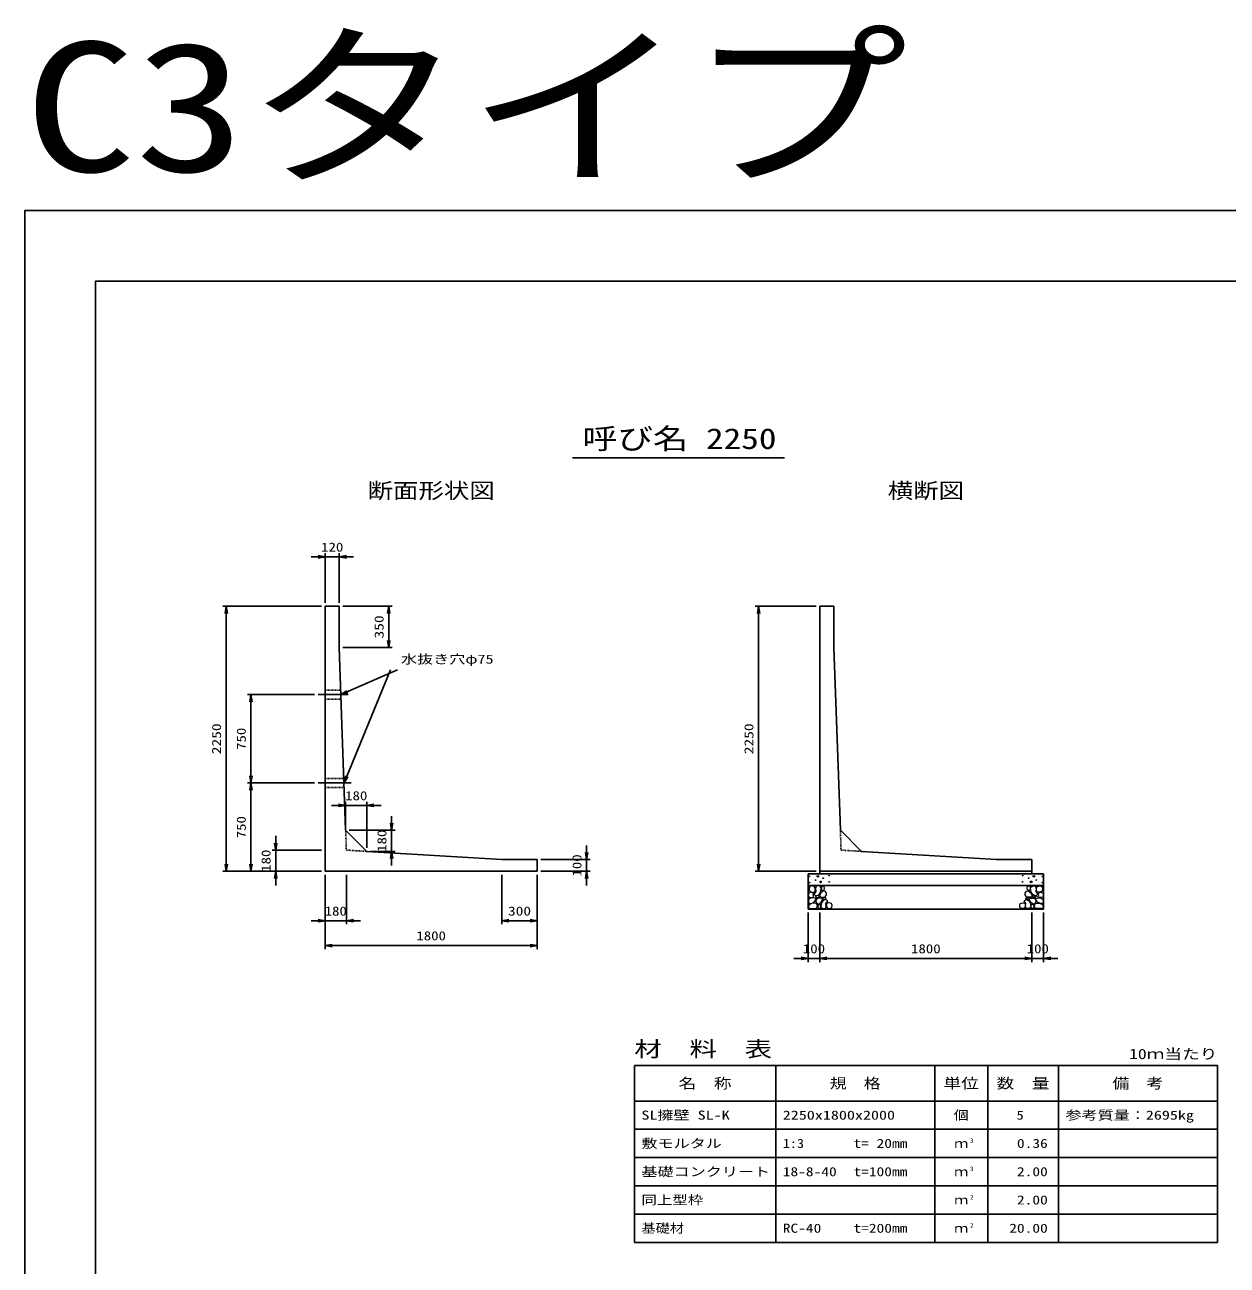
# Model space of a CAD drawing. Units: millimetres at full size. Extents: x 0 to 25230, y 0 to 19397.
# Drawn here: x 0 to 10208, y 8866 to 19397 of the extents above; entities that cross this region are included whole.
import ezdxf
from ezdxf.enums import TextEntityAlignment as Align

# ---------------------------------------------------------------- set-up
doc = ezdxf.new("R2010")
doc.units = ezdxf.units.MM
doc.linetypes.add('CHAIN', pattern=[18.5, 12, -1.5, 3.5, -1.5])
doc.linetypes.add('DASHED_SPACED', pattern=[12, 6, -6])
for name, color, linetype, lineweight in [('D-BMK', 2, 'CHAIN', 25), ('D-DCR-HCHn', 4, 'Continuous', 9), ('D-MTR-FRAM', 7, 'Continuous', 25), ('D-MTR-LINE', 7, 'Continuous', 25), ('D-STR-DIM', 7, 'Continuous', 25), ('D-STR-STRn', 1, 'Continuous', 25), ('D-STR-TXT', 7, 'Continuous', 25), ('D-TTL', 2, 'Continuous', 25), ('D-TTL-TXT', 7, 'Continuous', 25)]:
    doc.layers.add(name, color=color, linetype=linetype, lineweight=lineweight)
doc.layers.add('D-MTR', color=7, linetype='Continuous')
doc.layers.add('D-MTR-TXT', color=7, linetype='Continuous')
doc.styles.add('ＭＳ ゴシック', font='')
doc.styles.get('ＭＳ ゴシック').set_extended_font_data('MS Gothic')

# ---------------------------------------------------------------- blocks, each defined once
blk = doc.blocks.new('open_arrow')
at = {"color": 0, "linetype": 'Continuous', "lineweight": -2}
blk.add_lwpolyline([(7.5, 1.25), (0, 0), (7.5, -1.25)], dxfattribs=at)

msp = doc.modelspace()

# ---------------------------------------------------------------- linework, layer by layer
at = {"layer": 'D-BMK'}
for p, q in [((2743.953, 13710), (2490, 13710)), ((2770.116, 12960), (2490, 12960))]:
    msp.add_line(p, q, dxfattribs=at)
at = {"layer": 'D-DCR-HCHn'}
for points in [[(6657.281, 12023.808), (6650.346, 12003.005), (6659.592, 11989.136), (6682.707, 11986.824), (6698.488, 11993.599), (6691.952, 12009.939), (6696.575, 12019.185), (6687.33, 12028.431), (6673.461, 12033.053)], [(6701.198, 12081.594), (6680.395, 12086.217), (6661.904, 12076.971), (6659.592, 12056.168), (6664.215, 12039.988), (6687.33, 12033.053), (6703.51, 12033.053), (6710.444, 12044.611), (6710.444, 12070.037)], [(6719.69, 12083.906), (6712.756, 12063.102), (6715.067, 12039.988), (6698.887, 12014.562), (6719.69, 12003.005), (6742.805, 12014.562), (6756.673, 12033.053), (6761.296, 12063.102), (6756.673, 12079.283), (6742.805, 12086.217)], [(6724.313, 12003.005), (6712.756, 11993.759), (6717.379, 11986.824), (6733.559, 11986.824), (6740.493, 11989.136), (6745.116, 11998.382), (6738.182, 12005.316)], [(6758.985, 12028.431), (6747.427, 12000.693), (6756.673, 11989.136), (6784.411, 11989.136), (6795.968, 11993.759), (6807.525, 12009.939), (6807.525, 12023.808), (6795.968, 12042.299), (6782.099, 12044.611)], [(6763.608, 12079.283), (6763.608, 12051.545), (6775.165, 12044.611), (6786.722, 12051.545), (6789.034, 12067.725), (6786.722, 12081.594), (6770.542, 12086.217)], [(8541.015, 12028.431), (8552.573, 12000.693), (8543.327, 11989.136), (8515.589, 11989.136), (8504.032, 11993.759), (8492.475, 12009.939), (8492.475, 12023.808), (8504.032, 12042.299), (8517.901, 12044.611)], [(8536.392, 12079.283), (8536.392, 12051.545), (8524.835, 12044.611), (8513.278, 12051.545), (8510.966, 12067.725), (8513.278, 12081.594), (8529.458, 12086.217)], [(8580.31, 12083.906), (8587.244, 12063.102), (8584.933, 12039.988), (8601.113, 12014.562), (8580.31, 12003.005), (8557.195, 12014.562), (8543.327, 12033.053), (8538.704, 12063.102), (8543.327, 12079.283), (8557.195, 12086.217)], [(8575.687, 12003.005), (8587.244, 11993.759), (8582.621, 11986.824), (8566.441, 11986.824), (8559.507, 11989.136), (8554.884, 11998.382), (8561.818, 12005.316)], [(8598.802, 12081.594), (8619.605, 12086.217), (8638.096, 12076.971), (8640.408, 12056.168), (8635.785, 12039.988), (8612.67, 12033.053), (8596.49, 12033.053), (8589.556, 12044.611), (8589.556, 12070.037)], [(8642.719, 12023.808), (8649.654, 12003.005), (8640.408, 11989.136), (8617.293, 11986.824), (8601.512, 11993.599), (8608.048, 12009.939), (8603.425, 12019.185), (8612.67, 12028.431), (8626.539, 12033.053)], [(6701.155, 11947.009), (6718.277, 11972.692), (6716.137, 11979.112), (6692.594, 11985.533), (6671.192, 11983.393), (6656.21, 11970.551), (6654.07, 11955.57), (6656.21, 11940.588), (6673.332, 11936.308)], [(6709.716, 11893.503), (6724.698, 11899.924), (6728.978, 11921.326), (6720.417, 11936.308), (6705.435, 11940.588), (6686.173, 11938.448), (6664.771, 11929.887), (6654.07, 11917.045), (6654.07, 11902.064), (6660.49, 11893.503), (6686.173, 11895.643)], [(6761.082, 11947.009), (6771.783, 11972.692), (6763.222, 11983.393), (6737.539, 11983.393), (6726.838, 11979.112), (6716.137, 11964.131), (6716.137, 11951.289), (6726.838, 11934.167), (6739.679, 11932.027)], [(6756.801, 11899.924), (6756.801, 11925.606), (6746.1, 11932.027), (6735.399, 11925.606), (6733.259, 11910.625), (6735.399, 11897.783), (6750.381, 11893.503)], [(6797.466, 11895.643), (6803.886, 11914.905), (6801.746, 11936.308), (6816.728, 11959.85), (6797.466, 11970.551), (6776.063, 11959.85), (6763.222, 11942.728), (6758.941, 11914.905), (6763.222, 11899.924), (6776.063, 11893.503)], [(6793.185, 11970.551), (6803.886, 11979.112), (6799.606, 11985.533), (6784.624, 11985.533), (6778.204, 11983.393), (6773.923, 11974.832), (6780.344, 11968.411)], [(6814.588, 11897.783), (6833.85, 11893.503), (6850.972, 11902.064), (6853.112, 11921.326), (6848.831, 11936.308), (6827.429, 11942.728), (6812.447, 11942.728), (6806.027, 11932.027), (6806.027, 11908.484)], [(8485.412, 11897.783), (8466.15, 11893.503), (8449.028, 11902.064), (8446.888, 11921.326), (8451.169, 11936.308), (8472.571, 11942.728), (8487.553, 11942.728), (8493.973, 11932.027), (8493.973, 11908.484)], [(8502.534, 11895.643), (8496.114, 11914.905), (8498.254, 11936.308), (8483.272, 11959.85), (8502.534, 11970.551), (8523.937, 11959.85), (8536.778, 11942.728), (8541.059, 11914.905), (8536.778, 11899.924), (8523.937, 11893.503)], [(8506.815, 11970.551), (8496.114, 11979.112), (8500.394, 11985.533), (8515.376, 11985.533), (8521.796, 11983.393), (8526.077, 11974.832), (8519.656, 11968.411)], [(8538.918, 11947.009), (8528.217, 11972.692), (8536.778, 11983.393), (8562.461, 11983.393), (8573.162, 11979.112), (8583.863, 11964.131), (8583.863, 11951.289), (8573.162, 11934.167), (8560.321, 11932.027)], [(8543.199, 11899.924), (8543.199, 11925.606), (8553.9, 11932.027), (8564.601, 11925.606), (8566.741, 11910.625), (8564.601, 11897.783), (8549.619, 11893.503)], [(8590.284, 11893.503), (8575.302, 11899.924), (8571.022, 11921.326), (8579.583, 11936.308), (8594.565, 11940.588), (8613.827, 11938.448), (8635.229, 11929.887), (8645.93, 11917.045), (8645.93, 11902.064), (8639.51, 11893.503), (8613.827, 11895.643)], [(8598.845, 11947.009), (8581.723, 11972.692), (8583.863, 11979.112), (8607.406, 11985.533), (8628.808, 11983.393), (8643.79, 11970.551), (8645.93, 11955.57), (8643.79, 11940.588), (8626.668, 11936.308)]]:
    msp.add_lwpolyline(points, close=True, dxfattribs=at)
for centre, radius in [((6660.727, 12167.43), 3), ((6661.869, 12113.919), 3), ((6712.292, 12135.761), 3), ((6733.336, 12167.43), 7.5), ((6756.664, 12119.97), 7.5), ((6777.708, 12151.639), 3), ((6828.131, 12173.481), 3), ((6829.273, 12119.97), 3), ((8470.727, 12119.97), 3), ((8471.869, 12173.481), 3), ((8522.292, 12151.639), 3), ((8543.336, 12119.97), 7.5), ((8566.664, 12167.43), 7.5), ((8587.708, 12135.761), 3), ((8638.131, 12113.919), 3), ((8639.273, 12167.43), 3)]:
    msp.add_circle(centre, radius, dxfattribs=at)
at = {"layer": 'D-MTR-FRAM'}
for p, q in [((5175, 10560), (10125, 10560)), ((5175, 10560), (5175, 9060)), ((10125, 10560), (10125, 9060)), ((5175, 9060), (10125, 9060))]:
    msp.add_line(p, q, dxfattribs=at)
at = {"layer": 'D-MTR-LINE'}
for p, q in [((6375, 10560), (6375, 9060)), ((7725, 10560), (7725, 9060)), ((8175, 10560), (8175, 9060)), ((8775, 10560), (8775, 9060)), ((5175, 10260), (10125, 10260)), ((5175, 10020), (10125, 10020)), ((5175, 9780), (10125, 9780)), ((5175, 9540), (10125, 9540)), ((5175, 9300), (10125, 9300))]:
    msp.add_line(p, q, dxfattribs=at)
at = {"layer": 'D-STR-DIM'}
for p, q in [((2430, 14880), (2790, 14880)), ((2550, 14490), (2550, 14910)), ((2670, 14490), (2670, 14910)), ((2520, 14460), (1680, 14460)), ((1710, 12210), (1710, 14460)), ((2700, 14460), (3120, 14460)), ((3090, 14460), (3090, 14110)), ((6720, 14460), (6200, 14460)), ((6230, 12210), (6230, 14460)), ((2700, 14110), (3120, 14110)), ((2460, 13710), (1890, 13710)), ((1920, 12960), (1920, 13710)), ((2460, 12960), (1890, 12960)), ((2460, 12960), (1890, 12960)), ((1920, 12210), (1920, 12960)), ((3024.089, 12769.449), (2604.089, 12769.449)), ((2724.089, 12589.449), (2724.089, 12799.449)), ((2904.089, 12409.449), (2904.089, 12799.449)), ((3114.089, 12679.449), (3114.089, 12259.449)), ((2754.089, 12559.449), (3144.089, 12559.449)), ((2130, 12090), (2130, 12510)), ((4770, 12090), (4770, 12430)), ((2520, 12390), (2100, 12390)), ((2934.089, 12379.449), (3144.089, 12379.449)), ((4380, 12310), (4800, 12310)), ((2520, 12210), (1680, 12210)), ((2520, 12210), (1890, 12210)), ((2520, 12210), (2100, 12210)), ((2550, 12180), (2550, 11760)), ((2550, 12180), (2550, 11550)), ((2730, 12180), (2730, 11760)), ((4050, 12180), (4050, 11760)), ((4350, 12180), (4350, 11550)), ((4350, 12180), (4350, 11760)), ((4380, 12210), (4800, 12210)), ((6720, 12210), (6200, 12210)), ((6650, 11860), (6650, 11440)), ((6750, 11860), (6750, 11440)), ((6750, 11860), (6750, 11440)), ((8550, 11860), (8550, 11440)), ((8550, 11860), (8550, 11440)), ((8650, 11860), (8650, 11440)), ((2430, 11790), (2850, 11790)), ((4350, 11790), (4050, 11790)), ((2550, 11580), (4350, 11580)), ((6870, 11470), (6530, 11470)), ((6750, 11470), (8550, 11470)), ((8430, 11470), (8770, 11470))]:
    msp.add_line(p, q, dxfattribs=at)
at = {"layer": 'D-STR-STRn'}
for p, q in [((2550, 12210), (2550, 14460)), ((2550, 14460), (2670, 14460)), ((2670, 14460), (2670, 14110)), ((6750, 12210), (6750, 14460)), ((6750, 14460), (6870, 14460)), ((6870, 14460), (6870, 14110)), ((2724.089, 12559.449), (2670, 14110)), ((6924.089, 12559.449), (6870, 14110)), ((2904.089, 12379.449), (2724.089, 12559.449)), ((7104.089, 12379.449), (6924.089, 12559.449)), ((2904.089, 12379.449), (4050, 12310)), ((7104.089, 12379.449), (8250, 12310)), ((4350, 12310), (4050, 12310)), ((4350, 12210), (4350, 12310)), ((8550, 12310), (8250, 12310)), ((8550, 12210), (8550, 12310)), ((2550, 12210), (4350, 12210)), ((6650, 11890), (6650, 12190)), ((6650, 12190), (8650, 12190)), ((6750, 12210), (8550, 12210)), ((6750, 12210), (6750, 12190)), ((8550, 12210), (8550, 12190)), ((8650, 12190), (8650, 11890)), ((6650, 12090), (8650, 12090)), ((6650, 11890), (8650, 11890))]:
    msp.add_line(p, q, dxfattribs=at)
at = {"layer": 'D-STR-STRn', "linetype": 'DASHED_SPACED'}
for p, q in [((2550, 13747.5), (2682.645, 13747.5)), ((2550, 13672.5), (2685.262, 13672.5)), ((2550, 12997.5), (2708.808, 12997.5)), ((2550, 12922.5), (2711.424, 12922.5))]:
    msp.add_line(p, q, dxfattribs=at)
at = {"layer": 'D-STR-STRn', "color": 2, "linetype": 'DASHED_SPACED'}
for p, q in [((2730, 12390), (2724.089, 12559.449)), ((6930, 12390), (6924.089, 12559.449)), ((2730, 12390), (2904.089, 12379.449)), ((6930, 12390), (7104.089, 12379.449))]:
    msp.add_line(p, q, dxfattribs=at)
at = {"layer": 'D-STR-TXT'}
for p, q in [((2683.953, 13710), (3163.953, 13920)), ((2710.116, 12960), (3103.953, 13920))]:
    msp.add_line(p, q, dxfattribs=at)
at = {"layer": 'D-TTL'}
for points in [[(0, 0), (25230, 0), (25230, 17820), (0, 17820)], [(600, 600), (24630, 600), (24630, 17220), (600, 17220)]]:
    msp.add_lwpolyline(points, close=True, dxfattribs=at)
at = {"layer": 'D-TTL-TXT'}
msp.add_line((4650, 15720), (6450, 15720), dxfattribs=at)

# ---------------------------------------------------------------- block references
at = {"layer": 'D-STR-DIM', "xscale": 8, "yscale": 8}
for p, rotation in [((2550, 14880), 180), ((1710, 14460), 270), ((3090, 14460), 270), ((6230, 14460), 270), ((3090, 14110), 90), ((1920, 13710), 270), ((1920, 12960), 90), ((1920, 12960), 270), ((2724.089, 12769.449), 180), ((3114.089, 12559.449), 90), ((2130, 12390), 90), ((3114.089, 12379.449), 270), ((4770, 12310), 90), ((1710, 12210), 90), ((1920, 12210), 90), ((6230, 12210), 90), ((2130, 12210), 270), ((4770, 12210), 270), ((2550, 11790), 180), ((4350, 11790), 180), ((4350, 11580), 180), ((6650, 11470), 180), ((8550, 11470), 180), ((8550, 11470), 180)]:
    msp.add_blockref('open_arrow', p, dxfattribs=dict(at, rotation=rotation))
for p in [(2670, 14880), (2904.089, 12769.449), (2730, 11790), (4050, 11790), (2550, 11580), (6750, 11470), (6750, 11470), (8650, 11470)]:
    msp.add_blockref('open_arrow', p, dxfattribs=at)
at = {"layer": 'D-STR-TXT', "xscale": 8, "yscale": 8}
for p, rotation in [((2683.953, 13710), 23.6), ((2710.116, 12960), 67.7)]:
    msp.add_blockref('open_arrow', p, dxfattribs=dict(at, rotation=rotation))

# ---------------------------------------------------------------- texts
at = {"layer": 'D-MTR', "style": 'ＭＳ ゴシック', "width": 1.3}
msp.add_text('材\u3000料\u3000表', height=132, dxfattribs=at).set_placement((5175, 10596), align=Align.BOTTOM_LEFT)
at = {"layer": 'D-MTR', "style": 'ＭＳ ゴシック', "width": 1.25}
msp.add_text('10ｍ当たり', height=87.98, dxfattribs=at).set_placement((10125, 10589), align=Align.BOTTOM_RIGHT)
at = {"layer": 'D-MTR-TXT', "style": 'ＭＳ ゴシック'}
for s, height, width, p in [('名\u3000称', 87.98, 1.25, (5775, 10410)), ('規\u3000格', 87.98, 1.2, (7050, 10410)), ('単位', 87.98, 1.25, (7950, 10410)), ('数\u3000量', 87.98, 1.25, (8475, 10410)), ('備\u3000考', 87.98, 1.2, (9450, 10410)), ('個', 76.98, 1.2, (7950, 10140)), ('ｍ', 76.98, 1.15, (7950, 9900)), ('ｍ', 76.98, 1.15, (7950, 9660)), ('ｍ', 76.98, 1.15, (7950, 9420)), ('ｍ', 76.98, 1.15, (7950, 9180))]:
    msp.add_text(s, height=height, dxfattribs=dict(at, width=width)).set_placement(p, align=Align.MIDDLE_CENTER)
for s, width, p in [('SL擁壁 SL-K', 1.3, (5235, 10140)), ('2250x1800x2000', 1.3, (6435, 10140)), ('参考質量：2695kg', 1.3, (8835, 10140)), ('敷モルタル', 1.3, (5235, 9900)), ('1:3', 1.15, (6435, 9900)), ('t= 20mm', 1.25, (7035, 9900)), ('基礎コンクリート', 1.3, (5235, 9660)), ('18-8-40', 1.25, (6435, 9660)), ('t=100mm', 1.25, (7035, 9660)), ('同上型枠', 1.25, (5235, 9420)), ('基礎材', 1.15, (5235, 9180)), ('RC-40', 1.25, (6435, 9180)), ('t=200mm', 1.25, (7035, 9180))]:
    msp.add_text(s, height=76.98, dxfattribs=dict(at, width=width)).set_placement(p, align=Align.MIDDLE_LEFT)
for s, width, p in [('5', 1.15, (8480.33, 10140)), ('0.36', 1.25, (8685, 9900)), ('2.00', 1.25, (8685, 9660)), ('2.00', 1.25, (8685, 9420)), ('20.00', 1.25, (8685, 9180))]:
    msp.add_text(s, height=76.98, dxfattribs=dict(at, width=width)).set_placement(p, align=Align.MIDDLE_RIGHT)
at = {"layer": 'D-MTR-TXT', "style": 'ＭＳ ゴシック', "width": 1.15}
for s, p in [('3', (8025, 9893)), ('3', (8025, 9653)), ('2', (8025, 9413)), ('2', (8025, 9173))]:
    msp.add_text(s, height=38.49, dxfattribs=at).set_placement(p, align=Align.BOTTOM_LEFT)
at = {"layer": 'D-STR-DIM', "style": 'ＭＳ ゴシック'}
for s, width, p in [('120', 1.2, (2610, 14962.5)), ('180', 1.2, (2814.089, 12851.949)), ('180', 1.2, (2640, 11872.5)), ('300', 1.25, (4200, 11872.5)), ('1800', 1.2, (3450, 11662.5)), ('100', 1.2, (6700, 11552.5)), ('1800', 1.2, (7650, 11552.5)), ('100', 1.2, (8600, 11552.5))]:
    msp.add_text(s, height=76.98, dxfattribs=dict(at, width=width)).set_placement(p, align=Align.MIDDLE_CENTER)
for s, width, p in [('350', 1.25, (3007.5, 14285)), ('2250', 1.25, (1627.5, 13335)), ('750', 1.2, (1837.5, 13335)), ('2250', 1.25, (6147.5, 13335)), ('750', 1.2, (1837.5, 12585)), ('180', 1.2, (3031.589, 12469.449)), ('180', 1.2, (2047.5, 12300)), ('100', 1.2, (4687.5, 12260))]:
    msp.add_text(s, height=76.98, rotation=90, dxfattribs=dict(at, width=width)).set_placement(p, align=Align.MIDDLE_CENTER)
at = {"layer": 'D-STR-TXT', "style": 'ＭＳ ゴシック', "width": 1.3}
msp.add_text('水抜き穴φ75', height=76.98, dxfattribs=at).set_placement((3193.953, 13950), align=Align.BOTTOM_LEFT)
at = {"layer": 'D-TTL-TXT', "style": 'ＭＳ ゴシック', "width": 1.25}
msp.add_text('C3タイプ', height=1100, dxfattribs=at).set_placement((0, 17820), align=Align.BOTTOM_LEFT)
at = {"layer": 'D-TTL-TXT', "style": 'ＭＳ ゴシック'}
for s, height, width, p in [('呼び名', 176, 1.25, (5182.5, 15742.5)), ('2250', 176, 1.25, (6082.5, 15742.5)), ('断面形状図', 132, 1.2, (3450, 15336)), ('横断図', 132, 1.2, (7650, 15336))]:
    msp.add_text(s, height=height, dxfattribs=dict(at, width=width)).set_placement(p, align=Align.BOTTOM_CENTER)

doc.saveas('drawing.dxf')
